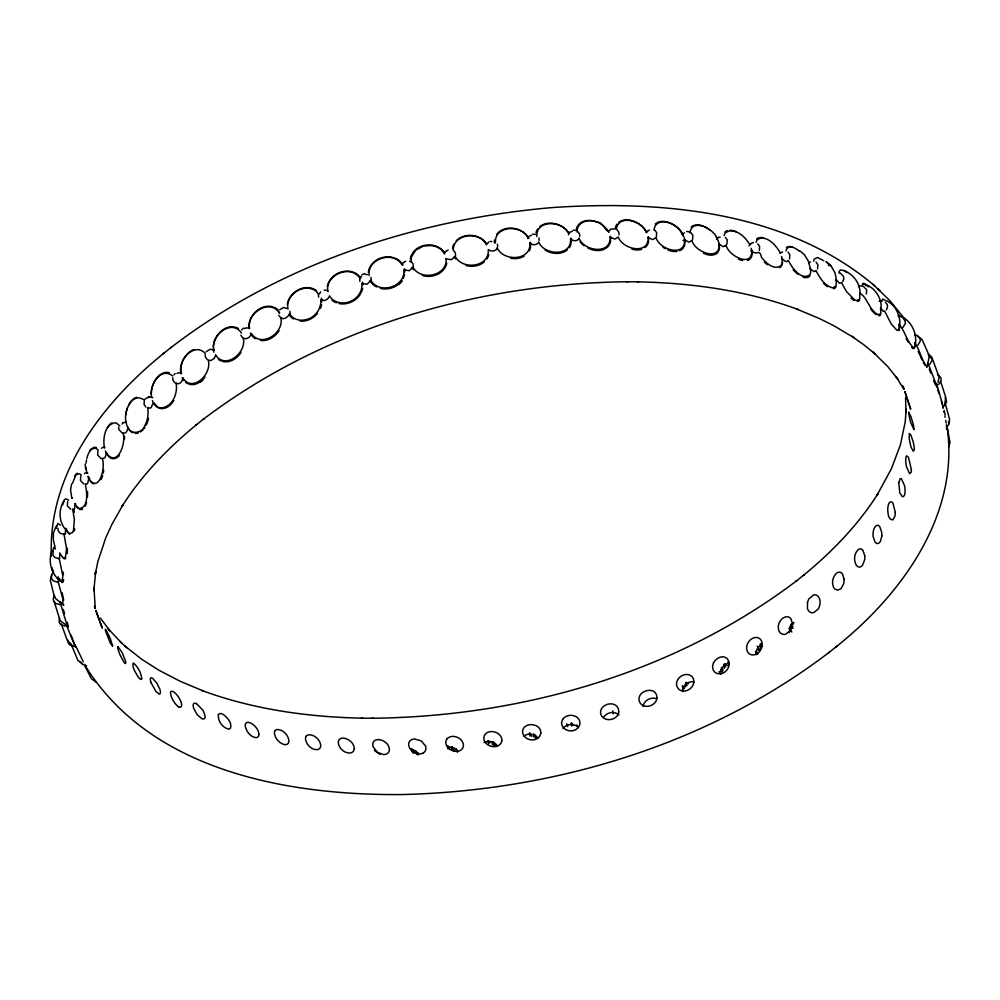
<?xml version="1.0" encoding="UTF-8"?>
<svg xmlns="http://www.w3.org/2000/svg" width="1000" height="1000" viewBox="0 0 1000 1000"><rect width="100%" height="100%" fill="white"/><g stroke="black" fill="none" stroke-linecap="round" stroke-linejoin="round"><path stroke-width="1.5" d="M446.1 258.988L451.5 259.65L455.2 256.337C462.312 270.575 489.913 267.213 488.25 249.513C490.7 251.887 496.2 251.575 497.225 247.938C503.663 261.9 531.3 260.875 529.862 243.025L531.337 244.175C533.725 245.138 537.85 244.975 538.638 241.962C544.288 255.637 571.9 256.737 570.575 238.888C572.737 241.213 577.737 241.688 579.087 238.325C584.237 251.363 610.9 255.087 610.1 237.15M86.075 463.025L86.562 459.85M689.912 232.938C692.087 217.475 714.05 228.863 717.212 238.637L716.663 239.262M904.1 389.075L902.65 386.012M653.95 230.175C655.863 214.45 680 223.975 682.312 234.675M861.787 286.438L862.788 283.675L864.225 283.738L868.525 286.863M106.75 452.788L104.887 457.825L102.638 458.575M616.3 229.375C618.387 213.588 642.412 220.987 646.125 232.1M898.962 330.525C902.075 319.363 897.262 305.963 886.675 300.738M577.038 231.95C576.487 221.788 589.375 218.375 597.087 222.25C603.513 221.188 605.862 234.65 610.3 229.887M52.962 550.138L53.788 547.388L55.512 549.1M453.212 250.037C453.462 233.25 480.213 231.038 486.413 244.762M183.337 378.338L182.838 378.075C182.787 381.238 179.375 385.337 176.088 383.275C177.887 392.887 173.137 405.712 162.587 407.738C154.25 409.875 155.087 396.512 151.325 407.362C150.275 409.387 146.475 406.35 147.875 409.1C148.463 414.738 147.675 420.637 144.838 425.6C142.575 433.225 130.625 435.15 127.987 427.337M56 528.263L57.862 523.413L60.338 525.15M127.875 427.312C127.85 429.913 126.163 434.538 122.837 432.837C126.825 442.362 117.212 468.875 106.225 452.762M914.488 347.9C918.238 336.962 913.25 323.612 903.512 317.625M808.487 262.8L810.6 261.938M86.512 665.625L85.812 665.825M215.725 355.15L214.275 358.338M815.775 270.988L813.925 271.537L809.938 268.7M71.725 483.663L70.537 489.738L71.7 497.438M944.862 403.263L945.775 397.362L940.713 381.65M72.613 483.05L76.062 474.588L79.575 473.775L81.363 475.15M780.062 253.137L782.588 251.912M938.037 382.2L939.125 377.262L932.663 359.5L930.175 357.013M810.425 268.4L810.713 272.387L809.862 274.8C801.075 281.012 791.825 267.4 788.288 260.438C786.812 263.55 783.213 259.5 781.975 258.675M51.7 574.562L50.338 580.487L53.75 594.212L55.663 598.612L61.988 603.837M838.975 273.125L839.35 271.05L840.725 269.9L844.338 270.75L846.95 272.638M948.3 425.438L949.663 419.513L945.288 403.587M643.088 706.513C643.85 700.537 650.65 696.712 656.237 698.662M62.65 504.888L64.538 499.712L65.838 498.75L68.625 500.225M289.938 314.175C288.788 314.913 284.713 321.163 280.9 317.762C284.35 333.125 261.038 348.45 251.3 333.438C250.825 336.875 246.488 340.25 243.238 338.075C247.062 352.562 225.463 370.05 215.613 355.062M279.513 313.113L279.45 312.062M444.375 254.025L445.475 251.575M813.688 261.188L814.225 259.012L817.438 257.512L823.763 260.725M529.675 243.675L529.862 243.025M446.087 258.488C447.925 275.812 420.737 281.562 412.938 267.175L409.175 270.712L403.762 269.812C405.913 286.887 379.2 294.9 370.85 280.338L367.15 284.2L361.75 283.5C363.25 294.375 352.163 303.913 341.675 302.9C336.875 302.663 331.825 300.175 329.487 295.825C328.9 297.775 327.388 299.4 325.5 300.138C323.925 301.712 319.7 297.987 320.863 300.9C320.9 305.587 319.113 310.238 315.925 313.65C309.625 321.575 294.925 323.188 289.438 313.587M86.8 458.375C87.912 454.263 90.337 447.175 95.85 448.325L97.912 449.688M51.812 551.4C47.625 562.112 52 575.675 61.638 582.075A18.438 3.287 77 0 0 63.6 579.513M948.637 447.125L950 442.675L947.438 428.75M454.925 257.213L455.2 256.337M786.038 250.9L786.725 248.625C790.35 244.438 796.15 248.725 799.6 251.275M496.987 248.675L497.225 247.938M527.9 238.55L528.7 236.55L531.65 235.138M67.638 501.562L67.312 505.812L70.713 509.275M53.263 550.662L52.938 554.9L54.775 557.438L59.125 558.75M80.763 476.262L80.438 480.5L83.837 483.963M51.762 574.087L51.45 578.325L53.275 580.85L57.638 582.175M97.95 450.75L97.625 454.988L101.025 458.45M59.438 617.975L59.112 622.212L60.95 624.738L65.312 626.062M144.375 400.288L144.05 404.525L145.887 407.05M656.375 237L656.7 232.763L654.862 230.238M692.575 239.575L692.9 235.338L691.062 232.812M726.938 244.15L727.262 239.9L725.425 237.375M759.312 250.613L759.625 246.375L757.8 243.85M789.562 258.913L789.875 254.675L788.05 252.138M817.562 268.95L817.887 264.713L816.05 262.175M866.363 293.962L866.688 289.713L863.288 286.25M927.438 365.688L926.35 366.05C920.775 358.312 919.488 348.837 914.5 342.537M568.413 234.75L569.4 232.45L572.4 231.213M579.087 238.325L578.562 239.013M756.15 242.325L756.975 239.95C765.7 233.562 776.45 245.538 780.25 252.987M55.65 527.362L53.375 533.263L53.362 539.75L55.062 547.375M724.075 235.6L725.075 233.088C733.863 226.238 745.713 236.713 749.788 244.875L749.025 245.763M63.675 501.138C58.725 509.562 58.775 520.662 64.737 528.562M486.512 244.475L488.8 242.037M54.413 595.462L53.3 598.263L53.562 600.8L55.4 603.325L59.75 604.65M842.675 281.75L843.775 278.938L843.525 276.413L840.125 272.95M886.388 309.887L887.5 307.075L887.25 304.55L885.413 302.025M360.05 278.562L360.438 277.688M899.15 316.413L899.7 315.7L901.75 317.35M122.088 424.087L122.775 422.9M749.788 244.875L751.188 243.675M648.012 237.537L652.712 239.613L655.95 237.662C659.712 249.788 685.5 257.675 684.513 239.7L683.075 240.625M717.212 238.637L718.275 237.387L720.212 237.225M750.837 251.025L751.7 250.387C752.763 268.188 728.525 256.137 726.1 245.263L723.288 246.737L719.087 244.075L718.525 244.625M682.65 234.312L684.4 232.8M719.087 244.075C720.337 262.062 694.712 251.975 691.95 240.45L688.925 242.175L684.513 239.7M646.263 231.938L649.388 230.025M648.138 237.325C649.15 255.275 622.612 249.625 618.275 236.962L614.913 239.1L610.075 237.062M320.525 291.85C318.85 296.425 318.075 292.925 315.462 290.65C311.762 288.238 307.113 287.5 302.85 288.612C294.1 290.562 285.688 299.913 288.062 309.113M360.812 276.962L361.6 276.025M603.787 717.1C606.925 712.1 614.625 710.775 618.938 714.987M101.575 448.237L103 447.312L105.013 447.762M726.1 245.263L725.163 246.012M402.837 263.25L404.325 261.95M563 728.587C566.362 723.675 574.125 723.05 578.263 727.3M144.913 399.188L148.963 396.7M173.863 374.888L175.162 373.562M206.25 351.675L210.3 349.175M241.675 329.888L243.625 328.1M279.6 309.862L283.65 307.362M902.913 327.512L905.325 323.375L905.075 320.838L903.238 318.312M917.9 345.188L920.3 341.062L920.05 338.525L916.65 335.062M929.875 364.2L932.288 360.062L932.038 357.537L928.637 354.075M938.725 384.45L941.137 380.325L940.888 377.788L937.487 374.325M944.287 405.863L946.7 401.737L945.212 397.512M859.712 293.212C867.738 297.4 868.462 309.575 878.175 314.75L880.8 313.612L880.575 307.775L883.288 311.375L884.6 311.012L891.213 323.938L897.1 330.45L899.2 329.588L898.95 324.775M214.262 358.363L210.763 360.6L208.137 359.988C212.575 373.537 192.787 393.237 182.838 378.075M793.888 622.4L789.887 628.013L789.338 632.55M164.137 353C102.95 402.212 47.725 473.812 51.388 556.263M835.863 647C901.762 594.738 960.35 514.125 946.938 425.675M84.475 473.638L85.688 472.775L87.812 473.275M523.737 736.2C527.875 732.763 534.875 733.713 537.987 738.075M761.263 644.05L756.812 649.463L756.125 653.913M170.825 347.663C280.1 263.75 416.3 219.275 552.638 207.537C663.4 200.138 786.825 211.325 874.825 285.95M85.213 665.788C150.8 771.25 288.087 795.688 403.038 794.538C554.525 790.65 707.9 744.875 829.175 652.337M163.15 353.787L171.775 346.9M828.225 653.1L836.85 646.213M71.825 498.45L72.525 498.025M362.038 274.7L364.775 273.525M445.588 251.475L448.188 250.062M122.987 422.663L126.25 422.325M404.837 261.663L405.675 261.188M176.95 373.475L178.713 372.65L181.6 373.312M148.287 397.587L149.662 396.912L152.738 397.663M484.038 742.613C488.462 740.175 494.525 741.663 497.413 745.763M835.413 280.4L836.35 279.975L839.55 283.25L841.462 282.65L846.425 291.462L854.338 299.625L856.6 300.525L859.712 299.1L859.762 293.163M66.325 624.438L67.438 626.325L60.538 603.787L61.288 603.525M936.312 384.925L937.113 385.238M244.75 328.462L246.788 327.8L249.6 328.512C246.15 313.312 269.762 298.05 279.225 312.913M610.55 229.125L615.438 228.812M751.338 243.225L753.438 242.525M858.4 286.575L860.487 285.863M879.075 301.363L881.05 300.7M729.212 663.188C724.225 663.85 720.088 668.625 720.337 673.675M490.087 241.45L491.85 241.5M284.45 307.987L287.213 308.387M89.537 478.237C87.525 478.35 89.075 485.875 85.312 483.787C86.6 491.025 89.388 507.35 79.188 508.575L77.213 507.2L74.987 503.638L75.638 503.663M64.737 533.775C62.912 533.688 65.375 535.262 65.45 533.513L65.462 528.587L66.525 528.475M324.275 290.113L326.287 290.25M365.487 274.425L367.512 274.6M59.612 558.55L59.812 552.95M628 281.75C477.262 283.263 324.05 327.738 203.137 419.387L204.088 418.638L195.725 425.325L196.7 424.525C168.012 448.025 141.812 475.05 121.938 506.5L122.975 504.812L111.875 524.462L105.838 537.6L97.888 561.45L95.225 574.412L95.7 571.587L93.837 590.737L93.963 587.438L95.25 608.55M372 718.25C522.737 716.737 675.95 672.262 796.862 580.612L795.913 581.362L804.275 574.675L803.3 575.475C831.988 551.975 858.188 524.95 878.062 493.5L877.025 495.188L891.287 468.963L900.35 445.062L905.212 422L906.162 409.263L906.038 412.562L905.562 397.575M626.775 281.737L638.6 281.85M361.4 718.15L373.225 718.263M637.337 281.837C691.875 282.913 746.787 290.538 798.125 309.538L796.237 308.85L819.488 318.562L833.938 325.788L853.925 337.675L851.862 336.337L863.988 344.925L875.125 354.012L873.012 352.088L887.788 366.587L898.062 379.55L895.938 376.488L903.787 389.162M362.663 718.162C308.125 717.087 253.212 709.463 201.875 690.462L203.762 691.15L180.512 681.438L159.175 670.387L141.95 659.438L124.875 645.987M447.4 746.425L454.175 748.05L457.463 751.162M692.9 681.7C687.55 681.363 682.275 686.162 682.5 691.587M211.2 349.462L213.962 350.087M148.425 407.825L147.55 407.7M686.7 231.488L689.5 231.875M573.312 230.1L576.112 230.487M532.75 234.05L535.55 234.438M64.375 534.525L60.012 533.2L58.175 530.675L57.925 528.15M74.162 646.312L69.8 644.987L67.962 642.463L67.713 639.938M176.088 383.275L176.75 383.462M410.913 749.338L415.225 751.1L418.462 754.325M374.325 750.375L380.037 754.5M409.55 261.275L411.163 262.05L411.425 256.9L415.812 250.062L423.638 245.975L431.962 245.562L437.088 246.95L440.825 249.2L444.312 253.388M73.275 509.588L74.65 508.512L74.987 503.638M413.175 749.65L418.275 753M843.737 270.387C852.8 273.975 859.788 282.5 860.062 292.425M122.263 433.025L118.863 429.562L118.612 427.038M83.35 664.938L79.95 661.475M327.575 290.775L328.05 291.438M68.275 626.638L60.125 620.588L54.15 601.525M724.875 663.875L727.337 665.625M96.487 682.375L91.463 678.8L85 666.188M686.125 682.325L688.238 683.85M885.337 300.387L882.55 298.938L881.912 301.512M917.438 335.875L922.15 339.712L927.887 352.625L929.125 357.262L927.062 366.613A18.438 1.863 67.5 0 1 926.55 367.262M82.562 664.125L77.85 660.288L71.487 645.062M799.812 250.837L804.488 254.775L808.487 261.425L810.113 267.962M71.7 644.575L67.337 640.5L61.238 623.875M825.987 261.588L831.137 266.012L834.975 272.787L836.325 279.387M826.438 261.975L831.137 266.012M872.712 284.025L890.25 301.075L905.375 319.788M878.112 288.938L880.238 290.875M119.675 641.263L126.988 647.913M946.6 429.438L946.475 424.7M53.4 570.562L53.288 573.075M121.8 643.2L107.8 628.362L109.938 630.862L100.475 618.162M205.263 353.3C193.8 341.662 177.575 360.7 181.15 373.225M751.7 250.387C755.65 256.762 759.75 247.975 761.388 257.05C765.3 262.525 774.712 271.462 781.388 265.113L782.362 262.613L782.163 258.512M172.638 375.975C160.787 366.037 148.3 386.275 151.788 397.413M828.275 265.025L828.938 265.725M928.363 364.775L927.487 363.188M143.488 399.6C131.363 391.887 123.088 412.713 126.137 422.325M119.887 425.887L116.188 422.875C104.887 422.762 102.575 439.087 104.475 447.7M58.075 581.462L58.725 581.163L58.05 576.838M682.638 685.987L684.475 688.487M721.388 667.613L723.188 670.062M719.062 671.575L720.875 674.062M617 229.75L618.837 232.275L619.087 234.8M577.675 231.425L579.513 233.962L579.763 236.488M453.488 250.3L455.325 252.825L455.575 255.35M411.188 261.375L413.013 263.9L413.275 266.425M278.75 315.2L280.587 317.725M240.812 335.225L242.65 337.762M207.237 359.538L205.4 357.013L205.138 354.475M174.838 382.75L173 380.225L172.75 377.688M757.163 646.112L759.775 649.737M755.913 651.438L757.675 653.888M792.875 626.6L791.2 624.225L789.312 628.438L790.325 631.35M791.862 632.062L789.312 628.438L790.713 631.2M914.788 334.988L915.238 335.688M84.763 664.312L85.213 665.013M60.538 603.787L60.375 601.475M571.525 722.95L572.9 725.275M529.825 732.938L531.9 736.475M488.45 740.562L489.825 742.95M447.8 745.85L449.85 749.475M83.312 661.838L76.762 648.088M60.25 553.987L63.137 557.925L65.537 557.25L66.525 548.425L63.95 533.85M898.85 324.188C904.887 330.625 906.213 340.275 913.188 347.575L914.25 347.825L914.85 345.062M360.025 278.512C351.175 263.938 325.275 274.513 327.788 290.912M576.85 724.875L578.263 727.6M535.125 735.113L536.55 737.862M755.7 651.513L757.05 654.125M528.1 237.95C521.763 224.2 493.975 225.4 495.475 242.875M685.738 682.875L687.087 685.5M241.513 333.088C231.788 318.212 210.125 335.763 213.888 350.075M493 741.6L495.125 745.75M724.312 664.312L725.638 666.925M568.775 233.7C563.062 220.6 535.962 219.062 536.8 236.55M760.725 643.875L762.038 646.462M456.4 749L457.725 751.637M452.225 747.025L454.2 750.975M58.362 577.513L61.812 581.85L62.888 576.087L59.112 558.062M417.875 755.075L415.9 751.087L416.912 754M411.975 751.838L411.825 748.925L413.787 752.913M88.612 478.312C99.125 494.787 106.137 466.213 102.075 458.338M943.225 406.825L936.513 383.425M61.112 602.525L62.9 604.587L62.862 599.113L58.087 581.512M65.462 528.587L69.2 533.55L72.312 532.775L73.463 530.675L74.388 519.4L72.625 509.025M816.05 270.712C819.65 277.7 824.475 285.6 832.487 287.85L836 286.15L836.35 279.975M151.088 682.763L156.05 691.663L159.35 694.087A9.225 2.85 60.9 0 0 159.787 688.975L156.575 682.8L152.675 678.413A9.213 2.562 60.3 0 0 150.375 680.113L151.075 682.725M682.237 686.1L683.275 688.812M721.525 669.087L722.562 671.8M758.7 650.175L757.675 647.463L758.512 650.337M792.725 628.275L791.2 624.225L792.55 628.45M94.438 606.7L95.113 608.362L94.525 606.175M66.438 625.087L75.312 646.912L74.675 644.875M903.175 386.475L903.575 387.562M755.537 651.663L756.55 654.587M727.875 661.838L728.838 664.6M566.75 723.825L567.7 726.587M456.238 749.137L457.25 752.05M928.45 364.338L936.925 386.287L936.575 383.95M66.413 624.963L66.575 625.475M721.388 669.2L722.275 672.013M451.987 747.087L452.85 749.85M411.825 748.925L413.125 753.062M492.725 741.587L494.012 745.738M534.575 735.138L535.425 737.9M943.737 411.475L943.938 412.225M402.088 265.075C394.2 250.037 366.538 258.612 369.188 275.587M86.838 473.2L85.975 467.4M944.175 410.438L945.175 415.087M944.862 416.213L945.1 417.312M447.4 746.062L447.987 748.9M488.05 740.8L488.625 743.662M529.412 733.2L529.975 736.087M571.112 723.238L571.675 726.137M612.712 710.888L613.288 713.825M945.75 420.412L946.213 423.038M760.275 643.95L760.9 648.05M723.838 664.362L724.4 668.438M685.425 684.25L685.775 686.938M52.213 567.85L52.9 573.038M948.55 421.675L948.812 424.2M538.95 237.9L539.2 240.425M497.438 244.163L497.688 246.7M370.975 277.387L371.225 279.913M359.625 278.825L359.875 281.363M318.375 294.65L318.625 297.175M289.85 311.225L290.1 313.75M881.213 307.013C881.188 297.188 874.775 287.925 865.575 284.438A18.438 5.312 60.8 0 0 863.487 283.325M85.175 464.062L85.612 468.975M451.625 747.188L451.763 750.15M492.35 741.712L492.463 744.712M533.763 733.9L533.862 736.95M76.1 646.775A18.438 0.637 69.8 0 1 70.825 634.688M63.288 609.45A18.438 0.637 72.1 0 1 64.6 613.55M67.225 622.288A18.438 0.637 72.1 0 1 67.912 626.312M62.1 592.663A18.438 1.95 74.5 0 1 63.663 600.288M63.875 604.9A18.438 1.95 74.5 0 1 63.038 604.712M63.163 572.163A18.438 3.287 77 0 1 63.438 574.6M56.2 527.925A18.438 4.662 79.7 0 1 56.525 525.65M67.325 548.212A18.438 4.662 79.7 0 1 67.275 553.45M65.7 558.475A18.438 4.662 79.7 0 1 63.863 558.513M69.862 534.188A18.438 6.062 82.6 0 1 68.175 532.725M67.35 531.562A18.438 6.062 82.6 0 1 66.15 529.338M73.825 509.562A18.438 6.062 82.6 0 1 74.412 512.3M74.737 528.9A18.438 6.062 82.6 0 1 74.1 531.225M78.8 508.688A18.438 7.475 85.9 0 1 76.9 506.675M74.775 476.087A18.438 7.475 85.9 0 1 77.275 473.188M87.487 491.413A18.438 7.475 85.9 0 1 87.425 497.062M86.562 502.438A18.438 7.475 85.9 0 1 85.188 506.163M82.688 509.075A18.438 7.475 85.9 0 1 79.775 509.25M93.7 483.925A18.438 8.863 89.6 0 1 90.45 481.362M89.062 479.15A18.438 8.863 89.6 0 1 87.912 476.413M89.887 450.725A18.438 8.863 89.6 0 1 91.925 448.475M93.025 447.788A18.438 8.863 89.6 0 1 96.487 447.587M103.713 470.25A18.438 8.863 89.6 0 1 103.275 473.025M102.65 475.575A18.438 8.863 89.6 0 1 100.975 479.688M89.612 479.137A18.438 8.863 89.6 0 1 88.462 476.413M124.425 436.275A18.438 10.225 -86.2 0 1 124.525 439.125M119.462 455.363A18.438 10.225 -86.2 0 1 116.662 457.8M115.675 458.275A18.438 10.225 -86.2 0 1 105.4 450.938M107.425 427.638A18.438 10.225 -86.2 0 1 111.85 422.85M148.525 418.375A18.438 11.513 -81.3 0 1 146.25 425.025M144.938 427.3A18.438 11.513 -81.3 0 1 140.475 431.9M138.212 433A18.438 11.513 -81.3 0 1 135.15 433.4M132.625 432.725A18.438 11.513 -81.3 0 1 126 421.75M125.875 414.712A18.438 11.513 -81.3 0 1 127.5 407.738M128.588 405.225A18.438 11.513 -81.3 0 1 136.625 397.238M173.863 400.5A18.438 12.688 -75.4 0 1 164.638 408.25M163.363 408.512A18.438 12.688 -75.4 0 1 159.6 408.263M158.45 407.837A18.438 12.688 -75.4 0 1 152.4 400.6M151.325 394.075A18.438 12.688 -75.4 0 1 169.275 372.7M202.7 380.25A18.438 13.713 -68.5 0 1 200.662 381.938M205.025 376.95A18.438 13.713 -68.5 0 1 189.225 384.212M187.963 383.762A18.438 13.713 -68.5 0 1 185.625 382.35M183.7 380.363A18.438 13.713 -68.5 0 1 182.162 377.825M180.95 373.938A18.438 13.713 -68.5 0 1 194 349.55M241.05 352.388A18.438 14.575 -60.1 0 1 222.2 361.325M220.863 360.825A18.438 14.575 -60.1 0 1 218.388 359.35M213.837 352.15A18.438 14.575 -60.1 0 1 213.312 348.237M213.325 346.9A18.438 14.575 -60.1 0 1 234.25 326.912M235.65 327.25A18.438 14.575 -60.1 0 1 238.275 328.4M279.05 330.675A18.438 15.225 -50.2 0 1 260.487 340.462M255.325 338.688A18.438 15.225 -50.2 0 1 250.362 333.162M249 327.987A18.438 15.225 -50.2 0 1 256.262 311.188A18.438 15.225 -50.2 0 1 273.025 306.887M274.438 307.425A18.438 15.225 -50.2 0 1 278.137 309.962M321.362 298.1A18.438 15.662 -38.8 0 1 321.812 301.938M321.575 304.538A18.438 15.662 -38.8 0 1 320.412 308.488M317.525 313.325A18.438 15.662 -38.8 0 1 300.188 321.15M293.512 319A18.438 15.662 -38.8 0 1 289.15 314.7M287.262 304.275A18.438 15.662 -38.8 0 1 299.05 289.45A18.438 15.662 -38.8 0 1 316.613 290.712M362.463 282.113A18.438 15.875 -26.4 0 1 362.85 284.637M362.612 288.463A18.438 15.875 -26.4 0 1 361.375 292.288M360.763 293.5A18.438 15.875 -26.4 0 1 339.038 303.562M336.463 302.812A18.438 15.875 -26.4 0 1 331.975 300.212M327.25 286.575A18.438 15.875 -26.4 0 1 352.15 271.812M353.4 272.225A18.438 15.875 -26.4 0 1 360.763 278.125M404.487 268.762A18.438 15.9 -13.9 0 1 404.812 271.9M404.513 274.7A18.438 15.9 -13.9 0 1 403.237 278.412M401.875 280.675A18.438 15.9 -13.9 0 1 380.412 288.375M376.587 286.95A18.438 15.9 -13.9 0 1 370.012 280.8M368.325 272.337A18.438 15.9 -13.9 0 1 393.963 257.825M395.238 258.3A18.438 15.9 -13.9 0 1 400.737 261.95M401.587 262.9A18.438 15.9 -13.9 0 1 403.038 265M401.962 280.988A18.438 15.9 -13.9 0 1 399.188 284.075M446.763 263.35A18.438 15.725 -2.2 0 1 422.45 275.538M413.45 269.713A18.438 15.725 -2.2 0 1 411.987 267.575M410.312 259.175A18.438 15.725 -2.2 0 1 411.825 254.387M412.463 253.287A18.438 15.725 -2.2 0 1 428.425 244.925A18.438 15.725 -2.2 0 1 444.613 252.638M488.787 254.7A18.438 15.4 8.2 0 1 486.938 258.888M484.438 261.75A18.438 15.4 8.2 0 1 466.037 265.538M455.65 258.925A18.438 15.4 8.2 0 1 454.2 256.737M452.512 248.4A18.438 15.4 8.2 0 1 453.875 244.062M456.213 240.787A18.438 15.4 8.2 0 1 478.288 237.037M479.575 237.625A18.438 15.4 8.2 0 1 484.137 240.775M485.075 241.713A18.438 15.4 8.2 0 1 486.712 243.775M524.012 256.262A18.438 14.938 17 0 1 510.688 258.275M494.462 243.012A18.438 14.938 17 0 1 494.475 240.05M496.55 234.6A18.438 14.938 17 0 1 521.163 230.888M522.375 231.6A18.438 14.938 17 0 1 528.913 238.438M530.363 242.225A18.438 14.938 17 0 1 530.7 245.238M530.6 246.7A18.438 14.938 17 0 1 529.288 250.9M567.3 249.875A18.438 14.363 24.4 0 1 545.15 250.087M536.038 232.675A18.438 14.363 24.4 0 1 537.788 228.825M539.725 226.7A18.438 14.363 24.4 0 1 568.85 233.162M570.962 238.113A18.438 14.363 24.4 0 1 571.237 242.525M570.988 243.912A18.438 14.363 24.4 0 1 569.237 247.763M610.662 240.6A18.438 13.688 30.5 0 1 605.775 248.438M604.538 249.125A18.438 13.688 30.5 0 1 587.888 248.075M584.225 245.812A18.438 13.688 30.5 0 1 580.112 241.9M576.362 229.037A18.438 13.688 30.5 0 1 591 220.55A18.438 13.688 30.5 0 1 608.913 232.45M610.363 236.25A18.438 13.688 30.5 0 1 610.725 239.2M648.65 240.863A18.438 12.938 35.7 0 1 645.113 247.537M641.562 249.363A18.438 12.938 35.7 0 1 631.95 249.15M615.425 227.65A18.438 12.938 35.7 0 1 616.987 224.137M618.75 222.3A18.438 12.938 35.7 0 1 646.862 232.775M648.3 236.588A18.438 12.938 35.7 0 1 648.7 239.488M676.988 251.412A18.438 12.138 40.2 0 1 667.887 249.938M665.387 248.713A18.438 12.138 40.2 0 1 662.95 247.175M655.2 224.15A18.438 12.138 40.2 0 1 670.088 223.038A18.438 12.138 40.2 0 1 683.713 236.375M684.163 237.537A18.438 12.138 40.2 0 1 684.987 243.212M684.812 244.488A18.438 12.138 40.2 0 1 683.988 246.838M683.375 247.85A18.438 12.138 40.2 0 1 679.55 250.763M681.488 233.188A18.438 12.138 40.2 0 1 682.85 235.538M713.325 254.975A18.438 11.275 44 0 1 703.4 253.188M691.175 226.925A18.438 11.275 44 0 1 693.775 225.4M694.925 225.075A18.438 11.275 44 0 1 703.363 226.2M704.862 226.875A18.438 11.275 44 0 1 709.587 229.85M716.287 237.2A18.438 11.275 44 0 1 719.513 246.25M719.513 247.562A18.438 11.275 44 0 1 718.625 251.062M718.062 252.025A18.438 11.275 44 0 1 714.488 254.662M749.9 259.137A18.438 10.375 47.5 0 1 747.487 260.487M742.65 260.587A18.438 10.375 47.5 0 1 738.45 259.137M724.987 231.962A18.438 10.375 47.5 0 1 727.4 230.6M729.675 230.263A18.438 10.375 47.5 0 1 736.438 231.95M751.1 248.275A18.438 10.375 47.5 0 1 752.025 252.537M752.062 253.825A18.438 10.375 47.5 0 1 750.788 258.113M767.562 264.738A18.438 9.438 50.5 0 1 764.362 262.075M756.8 238.863A18.438 9.438 50.5 0 1 759.013 237.688M760.362 237.488A18.438 9.438 50.5 0 1 763.5 237.887M781.475 256.425A18.438 9.438 50.5 0 1 782.25 259.288M782.5 261.913A18.438 9.438 50.5 0 1 779.6 267.7M805.888 277.7A18.438 8.45 53.3 0 1 803 277.113M798.075 274.35A18.438 8.45 53.3 0 1 793.112 269.713M786.45 247.575A18.438 8.45 53.3 0 1 788.45 246.562M789.688 246.462A18.438 8.45 53.3 0 1 792.588 247.037M809.837 275.712A18.438 8.45 53.3 0 1 807.125 277.6M827.575 286.725A18.438 7.438 56 0 1 823.363 283.188M835.925 287.075A18.438 7.438 56 0 1 833.538 288.725M854.15 300.462A18.438 6.4 58.4 0 1 851.075 298.175M859.55 300.038A18.438 6.4 58.4 0 1 857.5 301.475M875.987 314.513A18.438 5.312 60.8 0 1 870.688 309.037M880.6 314.538A18.438 5.312 60.8 0 1 878.913 315.775M862.975 283.625A18.438 5.312 60.8 0 1 865.05 284.738M913.575 348.738A18.438 3.05 65.3 0 1 911.55 347.025M908.112 342A18.438 3.05 65.3 0 1 906.188 338.55M898.188 316.075A18.438 3.05 65.3 0 1 899.1 315.238M925.013 365.337A18.438 1.863 67.5 0 1 923.312 362.35M922.163 360.075A18.438 1.863 67.5 0 1 920.475 356.512M919.912 355.262A18.438 1.863 67.5 0 1 918.213 351.312M935.425 384.938A18.438 0.637 69.8 0 1 933.6 380.525M930.775 373.188A18.438 0.637 69.8 0 1 929.25 369.1M936.538 386.575A18.438 0.637 69.8 0 1 936.462 387.062M937.7 389.475A18.438 0.637 72.1 0 1 939.038 393.625M941.338 401.15A18.438 0.637 72.1 0 1 942.387 404.8M942.638 405.737A18.438 0.637 72.1 0 1 942.763 407.713M141.662 678.575L141.662 678.938A9.213 2.163 63.6 0 1 138.088 676.838C135.887 672.825 131.637 667.288 133.287 662.938C137.863 666.6 141.188 672.712 141.662 678.575M864.812 555.913L864.75 559.513L862.45 565.462L860.55 566.925L858.475 567.013L856.6 565.712C853.275 560.7 854.025 552.562 859.112 548.962L861.062 548.875L862.825 550.163L864.812 555.913M908.825 412.238L908.787 413.413A9.213 0.963 75.2 0 0 910.7 422.45L913.938 429.688L913.625 426.062A9.225 0.875 73.3 0 0 910.75 416.25L908.825 412.238M898.75 482.638L899.775 492.825L902.3 496.6L903.562 496.525L904.5 495.112A9.213 3.038 81.8 0 0 904.538 485.662L901.338 478.6L900.2 478.65L898.75 482.638M844.212 579.212L843.713 583.688L841.087 588.688L837.738 590.15L834.513 588.85C830.837 583.763 832.537 575.275 838.075 572.225L840.312 572.163L842.212 573.462L844.212 579.212M911.4 469.712L911.188 472.225L909.562 473.638L906.438 466.55A9.213 2.325 80.5 0 1 905.975 457.188L906.587 455.812L908.438 457.163L911.4 469.712M895.288 512.475L895.025 515.825L892.913 519.875C888.05 520.212 887.875 512.788 887.738 509.325A9.213 3.7 86.7 0 1 890.212 501.925L891.6 501.838L892.962 503.137L895.288 512.475M95.925 610.725L102.163 627.888L95.925 610.725M807.5 602.075L807.463 608.837L808.975 611.35L811.188 612.712L813.737 612.7L818.363 608.85A9.225 6.275 -77.5 0 0 819.5 598.725L818.088 596.25L816 594.913L813.55 594.95L808.925 598.812L807.5 602.075M881.85 535.988L880.4 541.487L878.562 543.413L876.787 543.513L875.1 542.238L873.112 536.475A9.213 4.462 -89.3 0 1 874.975 526.912L876.513 525.45L878.175 525.35L879.737 526.638L881.725 532.388L881.85 535.988M792.663 623.975L790.525 630.7L785.362 634.388L782.575 634.312L780.238 632.9L778.688 630.375L778.238 627.15A9.213 6.837 -67.1 0 1 782.95 618.088L785.713 616.8L788.413 616.85L790.662 618.225L792.663 623.975M218.363 714.95C217.75 721.062 222.862 728.35 229.125 729.125L230.5 728.162C232.075 723.062 227.95 718.363 224.312 715.225A9.213 4.162 52.7 0 0 218.45 714.525L218.363 714.95M909.388 433.612L909.175 437.375A9.225 1.737 78.2 0 0 911.188 447.4L913.25 451.25L914.312 449.95A9.213 1.663 76.2 0 0 912.875 440.788L910.875 435.037L909.388 433.612M713.462 662.925L712.562 666.25L712.938 669.412L714.562 672C717.075 674.25 720.612 674.2 723.538 672.862A9.213 7.65 -51.8 0 0 729.15 664.312L728.725 661.1L727.163 658.562L724.625 657.05C720.025 655.9 715.537 658.95 713.462 662.925M258.975 734.463L258.387 736.55L256.837 737.65C250.613 737.688 246 731.175 245.175 725.475A9.213 4.612 50.2 0 1 249.375 722.525C254.325 724.45 258.488 729.062 258.975 734.463M693.875 682.125C693.238 689.075 684.125 694.038 678.538 689.038L676.888 686.425A9.225 7.812 -35.8 0 1 679.688 677.262C682.962 674.225 688.35 673.288 691.888 676.363L693.487 678.925L693.875 682.125M274.925 730.7L274.337 732.8C274.887 738.175 278.975 743.012 284.15 744.55A9.213 5.288 47.8 0 0 288.938 741.087C288.45 735.088 282.787 729.062 276.537 729.55L274.925 730.7M306.087 736.213L305.4 738.388C305.887 744.5 311.812 750.6 318.2 749.538L320.012 748.2L320.788 745.925C320.462 739.737 314.1 733.962 307.85 734.912L306.087 736.213M656.912 698.05C656.137 706.438 642.788 709.938 639.375 701.488C635.85 690.163 657.25 685.013 656.912 698.05M618.763 711.963C617.725 720.575 604.038 722.663 600.887 714.475C598.038 704.663 614.75 699.312 618.425 708.85L618.763 711.963M354.35 748.9L353.512 751.25L351.562 752.75C345.213 754.338 338.562 748.462 338.263 742.15A9.213 5.962 39.9 0 1 343.625 738.088C348.988 738.875 354.25 743.2 354.35 748.9M562.65 719.362L561.587 722.262C561.125 728.375 567.962 732.05 573.35 730.625A9.213 7.938 -3.2 0 0 579.913 723.75L579.587 720.675C576.825 713.95 566.625 713.612 562.65 719.362M540.8 733.337L539.725 736.225A9.213 7.763 8.4 0 1 530.688 739.862C526.35 739.125 522.212 735.638 522.525 730.925C524.462 721.213 541.487 723.288 540.8 733.337M446.712 739.112L445.737 741.688C445.625 747.562 451.613 751.787 457.163 751.413A9.213 7.262 24.5 0 0 463.45 745.938C463.8 737.962 452.013 733.037 446.712 739.112M501.863 740.713L500.812 743.487C495.85 750.088 483.387 745.688 483.8 737.412A9.213 7.388 17 0 1 490.2 731.625C495.675 730.938 502.212 734.638 501.863 740.713M112.562 645.95L110.325 643.225L105.65 631.188A9.213 0.812 67.1 0 1 106.25 630.3L110.337 638.587L112.562 645.95M118 646.775L117.812 648.763L119.812 654.513L124.2 662.675A9.213 1.65 65.7 0 0 125.638 661.425L122.062 652.438L118 646.775M422.775 753.312C416.55 755.75 408.612 750.675 408.612 743.888A9.213 6.763 30.2 0 1 414.6 738.988L421.238 740.888L425.55 746.025A9.225 6.987 30 0 1 422.775 753.312M378.425 739.538L375.575 740.062A9.225 6.325 36.1 0 0 373.15 746.825L377.262 752.25L383.638 754.575A9.213 6.55 36.1 0 0 389.438 749.963C389.45 744.2 383.85 739.887 378.425 739.538M196.462 703.562L194.587 703.2A9.225 3.538 55.9 0 0 193.8 708.512L197.125 714.613L201.675 718.6A9.213 3.812 56.4 0 0 205.15 716.188L203.162 710.438L196.462 703.562M910.612 408.988L904.887 391.637L910.612 408.988M757.138 653.725A9.225 7.3 -62 0 0 761.75 641.6A9.225 7.175 -60.6 0 0 751.925 638.688A9.225 7.275 -58.3 0 0 747.025 650.662A9.225 7.4 -59.6 0 0 757.138 653.725M178.55 706.775A9.213 3.337 58.7 0 0 181.025 701.963A9.213 3.225 57.4 0 0 173.35 691.737A9.213 3.062 58.1 0 0 171.238 696.338A9.213 3.175 59.4 0 0 178.55 706.775"/></g></svg>
